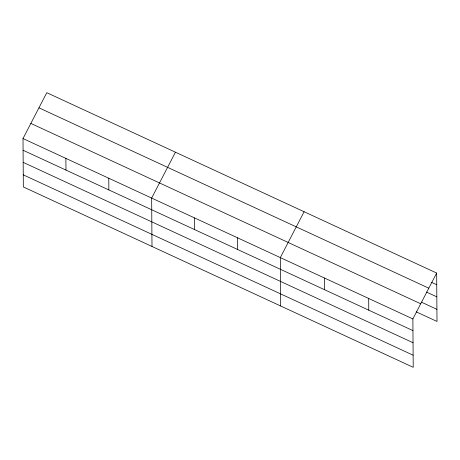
<?xml version="1.0" encoding="UTF-8"?>
<svg xmlns="http://www.w3.org/2000/svg" width="460" height="460" viewBox="0 0 460 460"><rect width="100%" height="100%" fill="white"/><g stroke="black" fill="none" stroke-linecap="round" stroke-linejoin="round"><path stroke-width="0.69" d="M436.661 273.056L412.873 318.918L413.212 367.31L23.339 186.944L23 138.552L46.788 92.69L436.661 273.056L437 321.448L416.208 311.828M175.45 152.214L151.656 198.076L151.995 246.462M304.106 211.732L280.318 257.594L280.652 305.986M431.543 282.348L436.741 284.752M38.939 107.824L428.812 288.19M426.431 292.048L436.827 296.861M421.32 302.122L436.914 309.339M30.849 123.418L420.722 303.784M23 138.552L412.873 318.918M23.08 150.248L412.953 330.613M23.167 162.357L413.04 342.723M23.253 174.834L413.126 355.2M368.684 298.477L368.77 310.172M324.501 278.036L324.582 289.731M237.429 237.757L237.509 249.446M194.545 217.913L194.626 229.609M108.773 178.233L108.853 189.928M65.883 158.395L65.97 170.085"/></g></svg>
